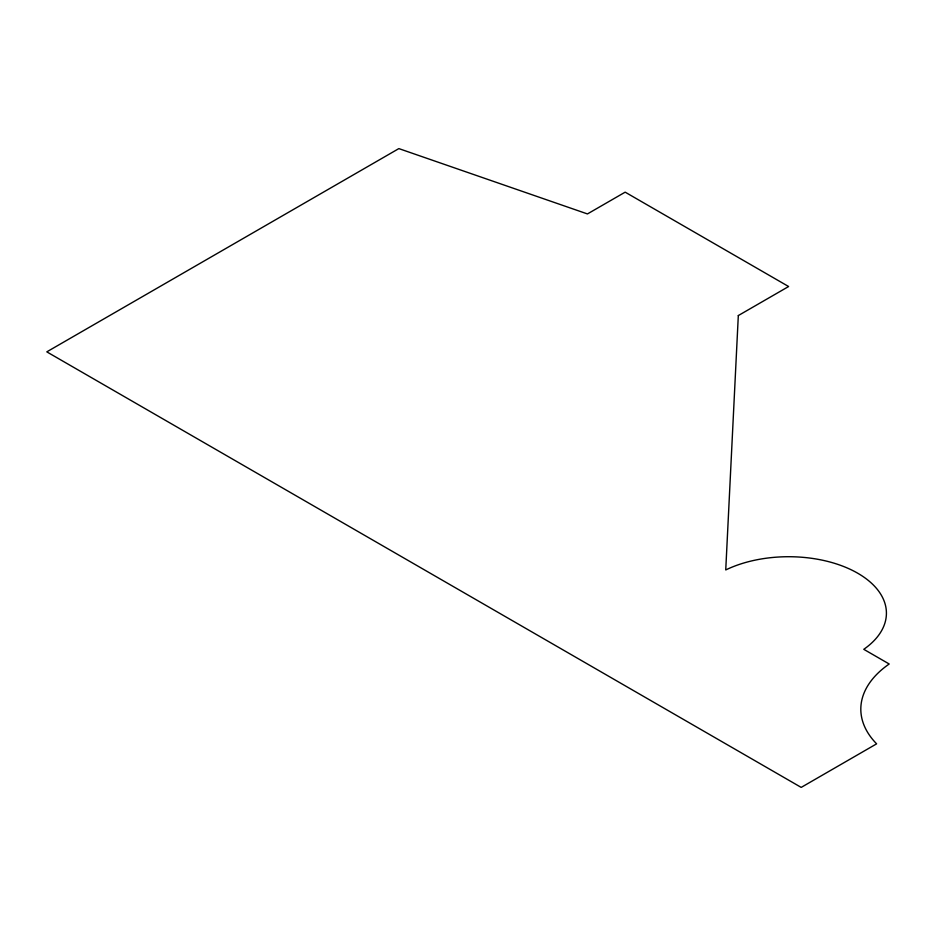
<?xml version="1.0" encoding="UTF-8"?>
<svg xmlns="http://www.w3.org/2000/svg" width="936" height="936" viewBox="0 0 936 936"><rect width="100%" height="100%" fill="white"/><g stroke="black" fill="none" stroke-linecap="round" stroke-linejoin="round"><path stroke-width="1.4" d="M738.317 315.561L725.739 569.942A97.8 56.464 0 0 1 857.633 573.171A97.8 56.464 0 0 1 863.764 649.315L889.2 663.998A121.984 70.434 0 0 0 876.622 743.839L801.193 787.398L46.8 351.854L398.853 148.602L587.445 213.934L625.166 192.161L788.615 286.521L738.317 315.561"/></g></svg>
